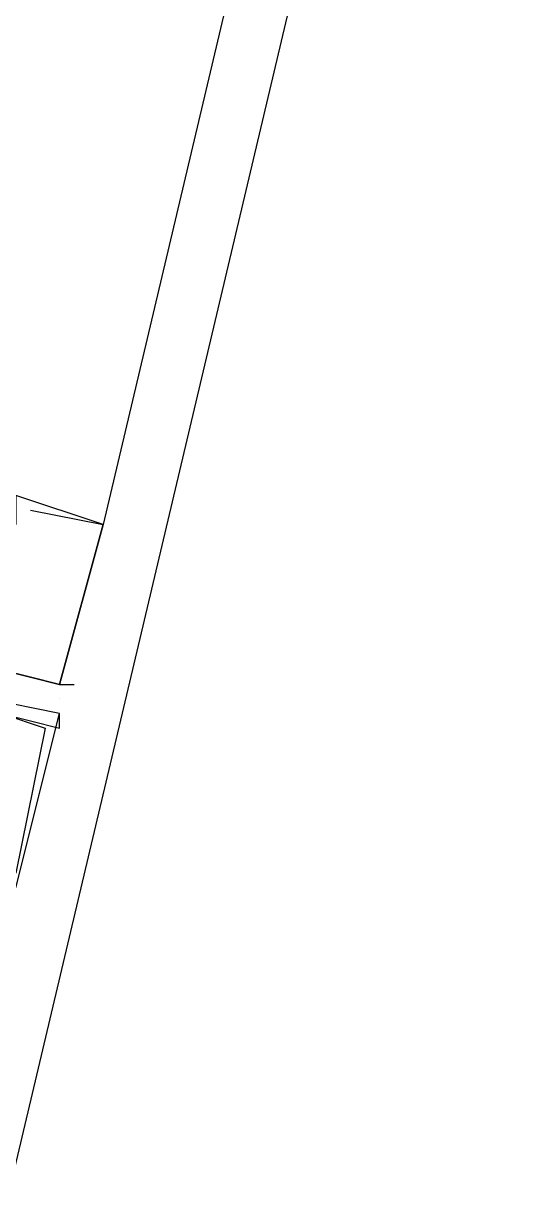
# Model space of a CAD drawing. Header units: feet. Extents: x -84 to 198, y -22 to 181.
# Drawn here: x 105.46 to 105.928, y 32.611 to 33.678 of the extents above; entities that cross this region are included whole.
import ezdxf

# ---------------------------------------------------------------- set-up
doc = ezdxf.new("R2010")
doc.units = ezdxf.units.FT
doc.layers.add('A-LINEA', color=7, linetype='CONTINUOUS')

msp = doc.modelspace()

# ---------------------------------------------------------------- linework, layer by layer
at = {"layer": 'A-LINEA'}
for p, q in [((103.5333, 24.5111), (107.3733, 40.7511)), ((107.24, 40.4311), (105.5333, 33.2178)), ((105.4667, 33.2311), (105.5333, 33.2178)), ((105.4667, 33.2311), (105.4667, 33.2311)), ((105.4667, 33.2311), (105.5333, 33.2178)), ((105.4667, 33.2311), (105.4667, 33.2311)), ((105.4667, 33.2311), (105.5333, 33.2178)), ((105.4667, 33.2311), (105.4667, 33.2311)), ((105.52, 33.2178), (105.52, 33.2178)), ((105.52, 33.2178), (105.52, 33.2178)), ((105.52, 33.2178), (105.52, 33.2178)), ((105.5333, 33.2178), (105.5333, 33.2178)), ((105.5333, 33.2178), (105.5333, 33.2178)), ((105.5333, 33.2178), (105.5333, 33.2178)), ((105.5333, 33.2178), (105.5333, 33.2178)), ((105.5333, 33.2178), (105.5333, 33.2178)), ((105.5333, 33.2178), (105.5333, 33.2178)), ((105.4933, 33.0711), (105.4933, 33.0711)), ((105.4933, 33.0711), (105.4933, 33.0711)), ((105.4933, 33.0711), (105.4933, 33.0711)), ((105.4933, 33.0711), (105.4933, 33.0711)), ((105.4933, 33.0711), (105.4933, 33.0711)), ((105.4933, 33.0711), (105.4933, 33.0711)), ((105.4933, 33.0711), (105.4933, 33.0711)), ((105.4933, 33.0711), (105.4933, 33.0711)), ((105.5067, 33.0711), (105.5067, 33.0711)), ((105.4933, 33.0578), (105.4933, 33.0578)), ((105.4933, 33.0578), (105.4933, 33.0578)), ((105.4933, 33.0444), (105.4933, 33.0444)), ((105.4933, 33.0444), (105.4933, 33.0444)), ((105.4933, 33.0444), (105.4933, 33.0444)), ((105.4933, 33.0444), (105.4933, 33.0444)), ((105.48, 33.0311), (105.48, 33.0311)), ((105.48, 33.0311), (105.48, 33.0311)), ((105.48, 33.0311), (105.48, 33.0311)), ((105.4933, 33.0311), (105.4933, 33.0311))]:
    msp.add_line(p, q, dxfattribs=at)
for points in [[(67.2267, 7.6444), (67.2667, 7.8178), (67.76, 9.9244), (68.1067, 9.9378), (69.9867, 17.8978), (72.5733, 17.2844), (72.7333, 17.9244), (80.72, 16.0444), (83.12, 15.4711), (87.16, 14.5111), (90.12, 27.0044), (94.6533, 25.9244), (94.8133, 26.5778), (97.52, 25.9378), (103.5333, 24.5111), (107.3733, 40.7511), (107.64, 40.6978), (108.9733, 40.3778), (112.68, 39.4978), (119.16, 37.9644), (119.2267, 38.2978), (125.3067, 36.8578)], [(105.44, 33.0844), (105.4933, 33.0711), (105.5333, 33.2178), (105.5333, 33.2178), (105.4533, 33.2444), (105.4533, 33.2178), (105.4533, 33.2311)], [(105.44, 33.0844), (105.4933, 33.0711), (105.5333, 33.2178), (105.5333, 33.2178), (105.4533, 33.2444), (105.4533, 33.2178), (105.4533, 33.2311)], [(105.44, 33.0844), (105.4933, 33.0711), (105.5333, 33.2178), (105.5333, 33.2178), (105.4533, 33.2444), (105.4533, 33.2178), (105.4533, 33.2311)], [(105.5333, 33.2178), (105.4933, 33.0711), (105.4933, 33.0711), (105.44, 33.0844), (105.44, 33.0844), (105.44, 33.0978), (105.44, 33.0978), (105.4267, 33.0978)], [(105.5333, 33.2178), (105.4933, 33.0711), (105.4933, 33.0711), (105.44, 33.0844), (105.44, 33.0844), (105.44, 33.0978), (105.44, 33.0978), (105.4267, 33.0978)], [(105.5333, 33.2178), (105.4933, 33.0711), (105.4933, 33.0711), (105.44, 33.0844), (105.44, 33.0844), (105.44, 33.0978), (105.44, 33.0978), (105.4267, 33.0978)], [(105.44, 33.0978), (105.44, 33.0978), (105.44, 33.0844), (105.44, 33.0844), (105.4933, 33.0711), (105.4933, 33.0711)], [(105.44, 33.0844), (105.4933, 33.0711), (105.5067, 33.0711)], [(105.3733, 32.9111), (105.4533, 32.8844), (105.4533, 32.8844), (105.4933, 33.0444), (105.4267, 33.0578), (105.4267, 33.0444), (105.4133, 33.0578), (105.4, 33.0711)], [(105.3733, 32.9111), (105.4533, 32.8844), (105.4533, 32.8844), (105.4933, 33.0444), (105.4267, 33.0578), (105.4267, 33.0444), (105.4133, 33.0578), (105.4, 33.0711)], [(105.3733, 32.9111), (105.4533, 32.8844), (105.4533, 32.8844), (105.4933, 33.0444), (105.4267, 33.0578), (105.4267, 33.0444), (105.4133, 33.0578), (105.4, 33.0711)], [(105.44, 33.0444), (105.44, 33.0444), (105.4933, 33.0311), (105.4933, 33.0311), (105.4933, 33.0444), (105.4267, 33.0578), (105.4267, 33.0444), (105.4133, 33.0578), (105.4, 33.0578)], [(105.44, 33.0444), (105.44, 33.0444), (105.48, 33.0311), (105.48, 33.0311), (105.4533, 32.8978), (105.4533, 32.8978), (105.3867, 32.9111), (105.3867, 32.9244), (105.3733, 32.9111)], [(105.44, 33.0444), (105.44, 33.0444), (105.48, 33.0311), (105.48, 33.0311), (105.4533, 32.8978), (105.4533, 32.8978), (105.3867, 32.9111), (105.3867, 32.9244), (105.3733, 32.9111)], [(105.44, 33.0444), (105.44, 33.0444), (105.48, 33.0311), (105.48, 33.0311), (105.4533, 32.8978), (105.4533, 32.8978), (105.3867, 32.9111), (105.3867, 32.9244), (105.3733, 32.9111)]]:
    msp.add_lwpolyline(points, dxfattribs=at)

doc.saveas('drawing.dxf')
